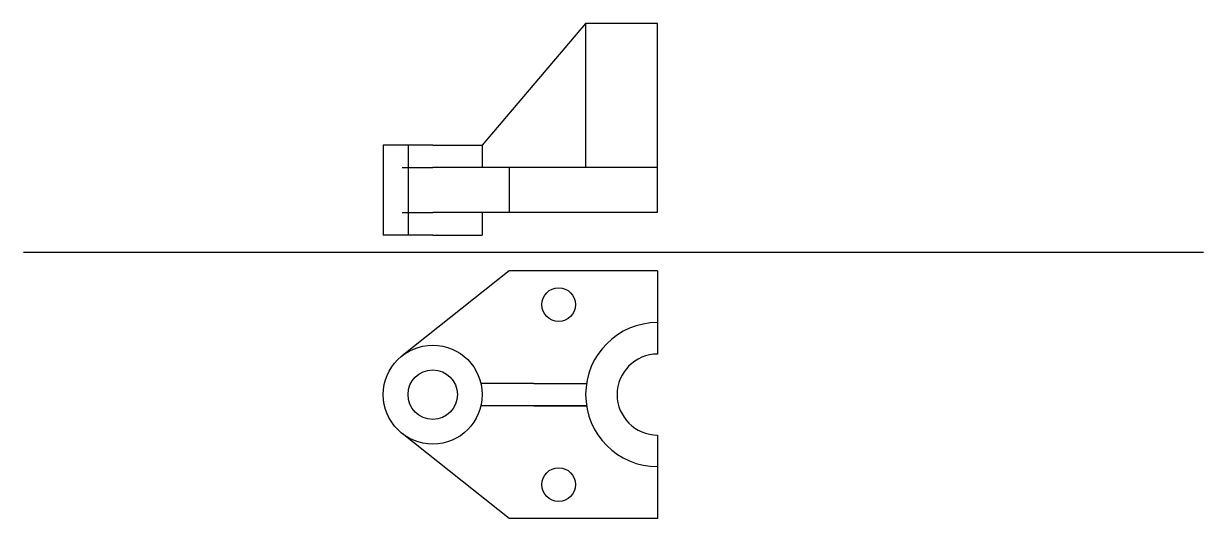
# Model space of a CAD drawing. Header units: millimetres. Extents: x -94 to 431, y -123 to 97.
import ezdxf

# ---------------------------------------------------------------- set-up
doc = ezdxf.new("R2010")
doc.units = ezdxf.units.MM
doc.header["$MEASUREMENT"] = 0

msp = doc.modelspace()

# ---------------------------------------------------------------- linework, layer by layer
for p, q in [((156.08, 96.87), (110.08, 42.87)), ((188.08, 96.87), (156.08, 96.87)), ((156.08, 96.87), (156.08, 32.87)), ((188.08, 32.87), (188.08, 96.87)), ((88.08, 42.87), (66.08, 42.87)), ((66.08, 42.87), (66.08, 2.87)), ((88.08, 42.87), (77.08, 42.87)), ((77.08, 42.87), (77.08, 2.87)), ((88.08, 42.87), (99.08, 42.87)), ((88.08, 42.87), (110.08, 42.87)), ((110.08, 42.87), (110.08, 32.87)), ((74.42, 32.87), (88.08, 32.87)), ((188.08, 32.87), (88.08, 32.87)), ((188.08, 32.87), (122.08, 32.87)), ((122.08, 32.87), (122.08, 12.87)), ((188.08, 12.87), (188.08, 32.87)), ((74.42, 12.87), (88.08, 12.87)), ((188.08, 12.87), (88.08, 12.87)), ((110.08, 12.87), (110.08, 2.87)), ((188.08, 12.87), (122.08, 12.87)), ((88.08, 2.87), (66.08, 2.87)), ((88.08, 2.87), (77.08, 2.87)), ((88.08, 2.87), (99.08, 2.87)), ((88.08, 2.87), (110.08, 2.87)), ((430.84, -4.83), (-93.9, -4.83)), ((110.08, -5.06), (110.08, -4.83)), ((122.08, -13), (74.42, -50.75)), ((188.08, -13), (122.08, -13)), ((188.08, -13), (188.08, -50)), ((188.08, -13), (188.08, -50)), ((188.08, -13), (188.08, -50)), ((188.08, -13), (188.08, -28)), ((133.08, -63), (109.51, -63)), ((133.08, -63), (156.48, -63)), ((156.48, -73), (109.51, -73)), ((133.08, -73), (156.48, -73)), ((122.08, -123), (74.42, -85.24)), ((188.08, -86), (188.08, -123)), ((188.08, -123), (122.08, -123))]:
    msp.add_line(p, q)
for centre, radius in [((144.08, -28), 7.5), ((88.08, -68), 22), ((88.08, -68), 11), ((144.08, -108), 7.5)]:
    msp.add_circle(centre, radius)
for radius in [32, 18]:
    msp.add_arc((188.08, -68), radius, 90, 270)

doc.saveas('drawing.dxf')
